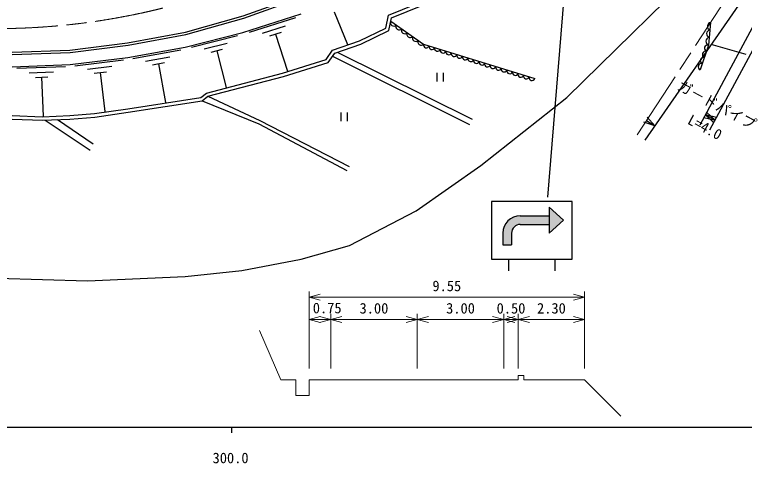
# Model space of a CAD drawing. Units: millimetres, scale not verified, with parts at other scales. Extents: x 40000 to 680000, y 20000 to 380000.
# Drawn here: x 330420 to 456880, y 198715 to 276420 of the extents above; entities that cross this region are included whole.
import ezdxf
from ezdxf.enums import TextEntityAlignment as Align

# ---------------------------------------------------------------- set-up
doc = ezdxf.new("R2010")
doc.units = ezdxf.units.MM
doc.header["$LTSCALE"] = 1000
doc.linetypes.add('CHAIN', pattern=[18.5, 12, -1.5, 3.5, -1.5])
for name, color, linetype, lineweight in [('M-BGD', 7, 'Continuous', 25), ('M-BMK', 2, 'CHAIN', 13), ('M-STR-HTXT', 7, 'Continuous', 13), ('M-STR-STRC', 7, 'Continuous', 25), ('M-TTL-BAND', 7, 'Continuous', 25)]:
    doc.layers.add(name, color=color, linetype=linetype, lineweight=lineweight)
doc.styles.add('@ＭＳ ゴシック', font='')
doc.styles.add('ＭＳ ゴシック', font='')
doc.styles.get('@ＭＳ ゴシック').set_extended_font_data('@MS Gothic')
doc.styles.get('ＭＳ ゴシック').set_extended_font_data('MS Gothic')

msp = doc.modelspace()

# ---------------------------------------------------------------- hatches: boundary and pattern name
at = {"layer": 'M-STR-STRC'}
for points in [[(423030, 241582), (423030, 243082), (425530, 240832), (423030, 238582), (423030, 240082)], [(423030, 241582), (423030, 243082), (425530, 240832), (423030, 238582), (423030, 240082)], [(423030, 241582), (423030, 243082), (425530, 240832), (423030, 238582), (423030, 240082)], [(418030, 241582), (423030, 241582), (423030, 240082), (418030, 240082, 0.41421), (416530, 238582), (416530, 236582), (415030, 236582), (415030, 238582, -0.41421)], [(418030, 241582), (423030, 241582), (423030, 240082), (418030, 240082, 0.41421), (416530, 238582), (416530, 236582), (415030, 236582), (415030, 238582, -0.41421)]]:
    msp.add_hatch(color=256, dxfattribs=at).paths.add_polyline_path(points)

# ---------------------------------------------------------------- linework, layer by layer
at = {"layer": 'M-BGD'}
for p, q in [((370008, 276184), (380028, 279795)), ((395183, 276299), (403341, 279649)), ((370130, 275803), (380179, 279424)), ((395710, 275867), (403600, 279107)), ((360006, 273385), (370008, 276184)), ((360097, 272995), (370130, 275803)), ((369979, 273325), (380098, 276550)), ((371121, 273374), (379138, 275929)), ((385780, 276902), (388087, 271259)), ((394749, 274057), (395183, 276299)), ((395280, 273646), (395710, 275867)), ((373381, 273211), (377390, 274489)), ((350009, 271532), (360006, 273385)), ((359997, 270787), (369979, 273325)), ((374639, 272729), (376643, 273368)), ((390175, 271885), (394749, 274057)), ((390404, 271330), (395280, 273646)), ((350070, 271137), (360097, 272995)), ((361089, 270755), (369035, 272776)), ((375641, 273048), (377684, 266635)), ((340000, 270280), (350009, 271532)), ((340032, 269881), (350070, 271137)), ((350016, 268969), (359997, 270787)), ((363278, 270466), (367251, 271476)), ((385502, 270246), (390175, 271885)), ((385883, 269744), (390404, 271330)), ((457186, 269498), (451136, 271269)), ((330002, 269924), (340000, 270280)), ((330005, 269524), (340032, 269881)), ((350883, 268822), (359238, 270344)), ((364473, 269924), (366460, 270429)), ((365466, 270176), (367083, 263820)), ((384389, 268661), (385502, 270246)), ((384764, 268150), (385883, 269744)), ((386342, 269905), (409681, 258306)), ((340034, 267768), (350016, 268969)), ((340846, 267564), (349275, 268578)), ((353124, 268367), (357301, 269128)), ((354320, 267722), (356409, 268102)), ((376858, 266267), (384389, 268661)), ((377025, 265691), (384764, 268150)), ((385505, 269205), (409236, 257411)), ((330018, 267391), (340034, 267768)), ((330813, 267121), (339261, 267439)), ((343055, 266975), (347269, 267481)), ((355365, 267912), (356582, 261228)), ((332957, 266356), (337181, 266515)), ((334045, 265551), (336157, 265630)), ((335101, 265590), (335355, 258832)), ((344210, 266258), (346317, 266512)), ((345263, 266385), (346074, 259642)), ((363654, 262822), (376858, 266267)), ((363926, 262273), (377025, 265691)), ((403574, 266352), (403574, 264852)), ((404699, 266352), (404699, 264852)), ((350018, 260118), (362694, 262067)), ((362694, 262067), (363654, 262822)), ((362940, 261498), (363926, 262273)), ((363926, 262273), (372938, 258111)), ((350107, 259524), (362940, 261498)), ((362940, 261498), (372736, 257499)), ((339974, 258932), (344261, 259275)), ((344261, 259275), (350018, 260118)), ((344329, 258679), (350107, 259524)), ((386935, 259486), (386935, 257986)), ((388060, 259486), (388060, 257986)), ((330005, 258344), (335241, 258126)), ((330026, 258944), (335240, 258726)), ((335240, 258726), (339974, 258932)), ((335241, 258126), (340011, 258333)), ((335743, 258148), (343507, 252934)), ((337837, 258239), (344056, 254031)), ((340011, 258333), (344329, 258679)), ((372938, 258111), (388389, 250138)), ((372736, 257499), (388000, 249404))]:
    msp.add_line(p, q, dxfattribs=at)
for points in [[(395597, 275283), (401302, 271309), (420545, 265341)], [(451022, 275067), (450644, 271139), (449201, 266879)]]:
    msp.add_lwpolyline(points, dxfattribs=at)
for centre, radius, start, end in [((396121, 275022), 586, 153.54933, 316.73492), ((397072, 274360), 586, 153.54933, 316.73492), ((451141, 274395), 682, 100.01813, 248.99639), ((398023, 273697), 586, 153.54933, 316.73492), ((398974, 273035), 586, 153.54933, 316.73492), ((451015, 273086), 682, 100.01813, 248.99639), ((399924, 272373), 586, 153.54933, 316.73492), ((400875, 271711), 586, 153.54933, 316.73492), ((450889, 271777), 682, 100.01813, 248.99639), ((401784, 271164), 504, 163.18956, 342.3468), ((402746, 270865), 504, 163.18956, 342.3468), ((403708, 270567), 504, 163.18956, 342.3468), ((450527, 270586), 566, 77.99552, 244.57424), ((404670, 270268), 504, 163.18956, 342.3468), ((405633, 269970), 504, 163.18956, 342.3468), ((406595, 269672), 504, 163.18956, 342.3468), ((407557, 269373), 504, 163.18956, 342.3468), ((450166, 269520), 566, 77.99552, 244.57424), ((408519, 269075), 504, 163.18956, 342.3468), ((409481, 268776), 504, 163.18956, 342.3468), ((410443, 268478), 504, 163.18956, 342.3468), ((411406, 268179), 504, 163.18956, 342.3468), ((449805, 268455), 566, 77.99552, 244.57424), ((412368, 267881), 504, 163.18956, 342.3468), ((413330, 267583), 504, 163.18956, 342.3468), ((414292, 267284), 504, 163.18956, 342.3468), ((415254, 266986), 504, 163.18956, 342.3468), ((416216, 266687), 504, 163.18956, 342.3468), ((449444, 267390), 566, 77.99552, 244.57424), ((417179, 266389), 504, 163.18956, 342.3468), ((418141, 266090), 504, 163.18956, 342.3468), ((419103, 265792), 504, 163.18956, 342.3468), ((420065, 265494), 504, 163.18956, 342.3468)]:
    msp.add_arc(centre, radius, start, end, dxfattribs=at)
at = {"layer": 'M-BMK'}
msp.add_line((438310, 255592), (487787, 331393), dxfattribs=at)
msp.add_arc((327091, 393990), 120000, 269.44304, 288.54164, dxfattribs=at)
at = {"layer": 'M-STR-HTXT'}
for p, q in [((381438, 215156), (381438, 228483)), ((381438, 227483), (383370, 228000)), ((429188, 227483), (427256, 228000)), ((429188, 215156), (429188, 228483)), ((381438, 227483), (429188, 227483)), ((381438, 227483), (383370, 226965)), ((429188, 227483), (427256, 226965)), ((381438, 223609), (383370, 224127)), ((385188, 223609), (383256, 224127)), ((385188, 215156), (385188, 224609)), ((385188, 223609), (387120, 224127)), ((400188, 223609), (398256, 224127)), ((400188, 215156), (400188, 224609)), ((400188, 223609), (402120, 224127)), ((415188, 223609), (413256, 224127)), ((415188, 215156), (415188, 224609)), ((415188, 223609), (417120, 224127)), ((417688, 223609), (415756, 224127)), ((417688, 215156), (417688, 224609)), ((417688, 223609), (419620, 224127)), ((429188, 223609), (427256, 224127)), ((381438, 223609), (385188, 223609)), ((381438, 223609), (383370, 223092)), ((385188, 223609), (383256, 223092)), ((385188, 223609), (400188, 223609)), ((385188, 223609), (387120, 223092)), ((400188, 223609), (398256, 223092)), ((400188, 223609), (415188, 223609)), ((400188, 223609), (402120, 223092)), ((415188, 223609), (413256, 223092)), ((415188, 223609), (417688, 223609)), ((415188, 223609), (417120, 223092)), ((417688, 223609), (415756, 223092)), ((417688, 223609), (429188, 223609)), ((417688, 223609), (419620, 223092)), ((429188, 223609), (427256, 223092))]:
    msp.add_line(p, q, dxfattribs=at)
msp.add_lwpolyline([(372869, 221699), (376547, 213169), (379169, 213169), (379169, 210469), (381438, 210469), (381438, 213156), (385188, 213156), (400188, 213156), (415188, 213156), (417688, 213156), (417688, 213906), (418688, 213906), (418688, 213156), (429188, 213156), (435444, 206900)], dxfattribs=at)
at = {"layer": 'M-STR-STRC'}
for p, q in [((427967, 308474), (422770, 244835)), ((463698, 289411), (439622, 254682)), ((463830, 284620), (449169, 257306)), ((464286, 281459), (450840, 256408)), ((451786, 258171), (450329, 259540)), ((439934, 258079), (441334, 257151)), ((441334, 257151), (440009, 258650)), ((449839, 258628), (451786, 258171)), ((450115, 259068), (451786, 258171)), ((452061, 258610), (450115, 259068)), ((450115, 259068), (451572, 257698)), ((441334, 257151), (439438, 257787)), ((413030, 244082), (413030, 235472)), ((427030, 244082), (413030, 244082)), ((427030, 234082), (427030, 244082)), ((423030, 243082), (423030, 238582)), ((423030, 243082), (425530, 240832)), ((418030, 241582), (423030, 241582)), ((425530, 240832), (423030, 238582)), ((418030, 240082), (423030, 240082)), ((415030, 238582), (415030, 236582)), ((416530, 238582), (416530, 236582)), ((415030, 236582), (416530, 236582)), ((413030, 235465), (413030, 234082)), ((413030, 234082), (427030, 234082)), ((416030, 234082), (416030, 232082)), ((424030, 234082), (424030, 232082)), ((324552, 230854), (343046, 230304))]:
    msp.add_line(p, q, dxfattribs=at)
for points in [[(388426, 236467), (400024, 242453), (411204, 250288), (426082, 262085), (451700, 287174), (461472, 298354), (467013, 305461)], [(343046, 230304), (359952, 231077), (369772, 232094), (380062, 234090), (388426, 236467)]]:
    msp.add_lwpolyline(points, dxfattribs=at)
for radius in [3000, 1500]:
    msp.add_arc((418030, 238582), radius, 90, 180, dxfattribs=at)
at = {"layer": 'M-TTL-BAND'}
for p, q in [((40000, 205000), (579000, 205000)), ((368000, 205000), (368000, 204000))]:
    msp.add_line(p, q, dxfattribs=at)

# ---------------------------------------------------------------- texts
at = {"layer": 'M-STR-HTXT', "style": 'ＭＳ ゴシック'}
for s, p in [('9.55', (405313, 227983)), ('0.75', (384582, 224154)), ('3.00', (392688, 224109)), ('3.00', (407688, 224109)), ('0.50', (416438, 224109)), ('2.30', (423438, 224109))]:
    msp.add_text(s, height=1833, dxfattribs=at).set_placement(p, align=Align.BOTTOM_CENTER)
at = {"layer": 'M-STR-STRC', "style": 'ＭＳ ゴシック'}
msp.add_text('ガ－ドパイプ', height=1833, rotation=331.775, dxfattribs=at).set_placement((451423, 259500), align=Align.BOTTOM_CENTER)
at = {"layer": 'M-STR-STRC', "style": '@ＭＳ ゴシック'}
msp.add_text('L=4.0', height=1833, rotation=331.775, dxfattribs=at).set_placement((450477, 257738), align=Align.TOP_CENTER)
at = {"layer": 'M-TTL-BAND', "style": 'ＭＳ ゴシック'}
msp.add_text('300.0', height=1833, dxfattribs=at).set_placement((367844, 198195), align=Align.BOTTOM_CENTER)

doc.saveas('drawing.dxf')
